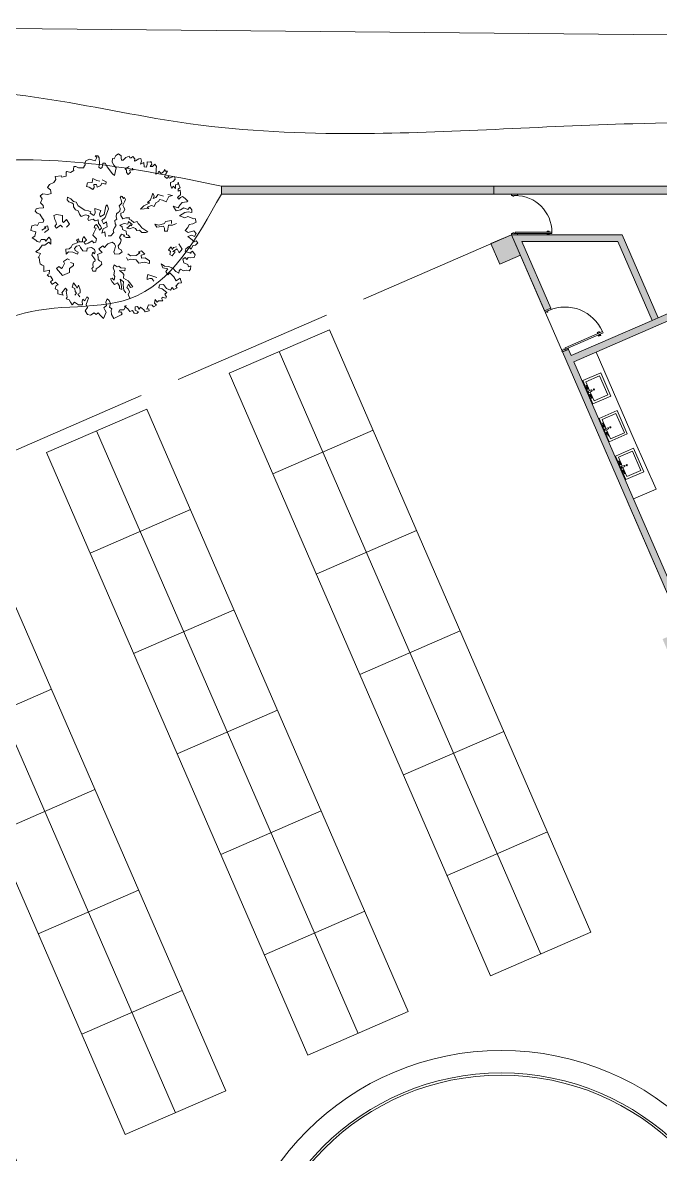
# Model space of a CAD drawing. Header units: metres. Extents: x -48 to 2360, y -1392 to 453.
# Drawn here: x 851.08 to 865.3, y -81.99 to -56.77 of the extents above; entities that cross this region are included whole.
import ezdxf

# ---------------------------------------------------------------- set-up
doc = ezdxf.new("R2010")
doc.units = ezdxf.units.M
doc.linetypes.add('ACAD_ISO02W100', pattern=[15, 12, -3])
doc.layers.get('0').update_dxf_attribs({"color": 200})
for name, color, linetype, lineweight, transparency in [('BAÑOS', 201, 'Continuous', 5, 0.7), ('caminos', 213, 'Continuous', 9, 0.5), ('JARDINERAS', 93, 'Continuous', 5, 0.4), ('PyV', 4, 'Continuous', 5, 0.3)]:
    doc.layers.add(name, color=color, linetype=linetype, lineweight=lineweight, transparency=transparency)
for name, color, linetype, lineweight in [('MURETE', 31, 'Continuous', 13), ('MUROS', 31, 'Continuous', 9), ('PECES', 121, 'Continuous', 9), ('proyecciones nuevas', 170, 'ACAD_ISO02W100', 13), ('trazo', 7, 'Continuous', 18)]:
    doc.layers.add(name, color=color, linetype=linetype, lineweight=lineweight)
doc.layers.add('Vegetación-h', color=7, linetype='Continuous', lineweight=5, true_color=0x5f7f00, transparency=0.5)

# ---------------------------------------------------------------- blocks, each defined once
blk = doc.blocks.new('A$C47781D45')
at = {"layer": 'PyV', "ltscale": 0.05}
for points in [[(0, 0.15), (0, 0), (0, 0), (0.03, 0), (0.03, 0.03), (0.05, 0.03), (0.05, 0.06), (0.03, 0.06), (0.03, 0.15)], [(1, 0.15), (1, 0), (1, 0), (0.97, 0), (0.97, 0.03), (0.95, 0.03), (0.95, 0.06), (0.97, 0.06), (0.97, 0.15)]]:
    blk.add_lwpolyline(points, close=True, dxfattribs=at)
blk = doc.blocks.new('A$C0EB300D3')
at = {"layer": 'PyV', "ltscale": 0.05}
for points in [[(0.017, 0.05), (0, 0.05), (0, 0), (0.017, 0)], [(0.072, 0.05), (0.09, 0.05), (0.09, 0), (0.072, 0)]]:
    blk.add_lwpolyline(points, close=True, dxfattribs=at)
for points in [[(0.03, 0.04), (0.017, 0.04), (0.017, 0.01), (0.03, 0.01)], [(0.06, 0.04), (0.072, 0.04), (0.072, 0.01), (0.06, 0.01)]]:
    blk.add_lwpolyline(points, dxfattribs=at)
blk = doc.blocks.new('A$C2C4F1FC9')
at = {"layer": 'PyV', "ltscale": 0.05}
blk.add_lwpolyline([(0.03, 0), (0.06, 0), (0.06, 0.91), (0.03, 0.91)], close=True, dxfattribs=at)
blk.add_blockref('A$C0EB300D3', (0, 0.79), dxfattribs=at)
blk = doc.blocks.new('A$C0F255765')
at = {"layer": 'PyV', "ltscale": 0.05}
for name, p in [('A$C2C4F1FC9', (0, 0.09)), ('A$C47781D45', (0, 0))]:
    blk.add_blockref(name, p, dxfattribs=at)
blk = doc.blocks.new('A$C20987058')
at = {"layer": 'PyV', "ltscale": 0.05}
blk.add_arc((0.06, 0.09), 0.91, 0.0001, 89.9998, dxfattribs=at)
blk.add_blockref('A$C0F255765', (0, 0), dxfattribs=at)
blk = doc.blocks.new('arb29')
at = {"layer": 'Vegetación-h', "linetype": 'Continuous'}
for points in [[(1.833, -0.001), (1.929, -0.073), (1.976, -0.118), (2.022, -0.099), (2.061, -0.145), (2.008, -0.196), (1.95, -0.203), (1.91, -0.281), (1.857, -0.222), (1.793, -0.275), (1.774, -0.339), (1.91, -0.373), (1.878, -0.373), (1.942, -0.326), (2.001, -0.411), (1.976, -0.47), (1.905, -0.477), (1.846, -0.47), (1.812, -0.517), (1.78, -0.47), (1.727, -0.504), (1.748, -0.587), (1.833, -0.626), (1.852, -0.679), (1.905, -0.653), (1.897, -0.73), (1.865, -0.764), (1.799, -0.751), (1.74, -0.764), (1.676, -0.73), (1.644, -0.764), (1.636, -0.815), (1.565, -0.778), (1.5, -0.706), (1.402, -0.672), (1.317, -0.666), (1.245, -0.613), (1.277, -0.698), (1.389, -0.725), (1.349, -0.778), (1.389, -0.855), (1.434, -0.81), (1.525, -0.9), (1.578, -0.991), (1.663, -0.927), (1.695, -1.031), (1.631, -1.044), (1.565, -1.11), (1.597, -1.148), (1.525, -1.182), (1.487, -1.135), (1.447, -1.201), (1.357, -1.161), (1.291, -1.071), (1.206, -1.076), (1.192, -1.148), (1.264, -1.169), (1.37, -1.246), (1.323, -1.286), (1.362, -1.345), (1.349, -1.377), (1.264, -1.35), (1.259, -1.39), (1.277, -1.435), (1.232, -1.435), (1.179, -1.435), (1.155, -1.462), (1.109, -1.403), (1.096, -1.488), (1.141, -1.533), (1.07, -1.566), (1.043, -1.533), (0.958, -1.526), (0.919, -1.619), (0.966, -1.611), (0.977, -1.658), (0.881, -1.683), (0.854, -1.637), (0.783, -1.579), (0.75, -1.619), (0.716, -1.56), (0.665, -1.566), (0.665, -1.645), (0.737, -1.677), (0.698, -1.717), (0.639, -1.709), (0.599, -1.651), (0.541, -1.67), (0.495, -1.611), (0.424, -1.552), (0.463, -1.539), (0.41, -1.637), (0.32, -1.637), (0.293, -1.69), (0.339, -1.677), (0.371, -1.722), (0.352, -1.749), (0.189, -1.826), (0.131, -1.741), (0.123, -1.651), (0.144, -1.611), (0.091, -1.573), (0.11, -1.494), (0.085, -1.43), (0.038, -1.39), (0.006, -1.462), (0.025, -1.539), (-0.039, -1.592), (-0.013, -1.632), (0.014, -1.69), (-0.047, -1.826), (-0.111, -1.762), (-0.164, -1.704), (-0.209, -1.741), (-0.255, -1.704), (-0.332, -1.755), (-0.398, -1.736), (-0.451, -1.658), (-0.398, -1.586), (-0.43, -1.515), (-0.398, -1.435), (-0.379, -1.377), (-0.417, -1.345), (-0.462, -1.435), (-0.502, -1.396), (-0.523, -1.443), (-0.51, -1.526), (-0.6, -1.526), (-0.691, -1.462), (-0.744, -1.526), (-0.783, -1.467), (-0.808, -1.416), (-0.874, -1.39), (-0.855, -1.35), (-0.867, -1.265), (-0.874, -1.22), (-0.855, -1.201), (-0.893, -1.156), (-0.972, -1.254), (-0.946, -1.312), (-1.063, -1.278), (-1.063, -1.201), (-1.122, -1.169), (-1.103, -1.097), (-1.057, -1.076), (-1.116, -1.018), (-1.18, -1.063), (-1.188, -1.063), (-1.225, -1.012), (-1.174, -0.967), (-1.225, -0.887), (-1.265, -0.895), (-1.297, -0.855), (-1.259, -0.836), (-1.252, -0.751), (-1.377, -0.783), (-1.377, -0.719), (-1.377, -0.653), (-1.414, -0.64), (-1.454, -0.613), (-1.462, -0.581), (-1.48, -0.477), (-1.499, -0.464), (-1.486, -0.451), (-1.448, -0.379), (-1.52, -0.36), (-1.552, -0.334), (-1.48, -0.294), (-1.414, -0.196), (-1.35, -0.196), (-1.265, -0.124), (-1.22, -0.171), (-1.22, -0.065), (-1.265, -0.014), (-1.331, -0.105), (-1.356, -0.065), (-1.435, -0.065), (-1.462, -0.124), (-1.526, -0.112), (-1.552, -0.086), (-1.637, -0.033), (-1.579, 0.007), (-1.552, 0.103), (-1.664, 0.129), (-1.643, 0.233), (-1.558, 0.26), (-1.513, 0.247), (-1.486, 0.305), (-1.39, 0.318), (-1.377, 0.364), (-1.403, 0.403), (-1.462, 0.494), (-1.526, 0.515), (-1.565, 0.56), (-1.545, 0.613), (-1.486, 0.632), (-1.382, 0.638), (-1.39, 0.691), (-1.448, 0.749), (-1.414, 0.84), (-1.454, 0.906), (-1.395, 0.946), (-1.284, 0.933), (-1.212, 0.957), (-1.225, 1.037), (-1.292, 1.088), (-1.252, 1.154), (-1.154, 1.199), (-1.108, 1.271), (-1.122, 1.337), (-0.978, 1.35), (-0.972, 1.324), (-0.874, 1.343), (-0.874, 1.382), (-0.88, 1.433), (-0.861, 1.447), (-0.855, 1.447), (-0.783, 1.422), (-0.704, 1.467), (-0.712, 1.492), (-0.704, 1.558), (-0.664, 1.558), (-0.6, 1.526), (-0.483, 1.532), (-0.483, 1.552), (-0.451, 1.598), (-0.457, 1.63), (-0.438, 1.683), (-0.353, 1.721), (-0.228, 1.688), (-0.196, 1.76), (-0.228, 1.8), (-0.17, 1.8), (-0.143, 1.755), (-0.13, 1.636), (-0.151, 1.545), (-0.111, 1.513), (-0.071, 1.539), (-0.058, 1.63), (-0.007, 1.636), (0.038, 1.552), (0.157, 1.396), (0.203, 1.356), (0.24, 1.532), (0.189, 1.585), (0.15, 1.656), (0.157, 1.734), (0.195, 1.728)], [(0.195, 1.728), (0.227, 1.806), (0.293, 1.838), (0.346, 1.8), (0.346, 1.755), (0.359, 1.702), (0.392, 1.702), (0.45, 1.76), (0.528, 1.787), (0.541, 1.755), (0.573, 1.755), (0.613, 1.779), (0.652, 1.728), (0.645, 1.675), (0.671, 1.683), (0.743, 1.728), (0.788, 1.734), (0.801, 1.675), (0.783, 1.611), (0.854, 1.649), (0.86, 1.552), (0.913, 1.545), (0.926, 1.611), (0.926, 1.662), (0.998, 1.656), (1.017, 1.67), (1.03, 1.611), (0.998, 1.558), (1.049, 1.558), (1.102, 1.611), (1.141, 1.558), (1.128, 1.505), (1.128, 1.454), (1.121, 1.388), (1.168, 1.401), (1.192, 1.454), (1.24, 1.401), (1.298, 1.447), (1.317, 1.492), (1.336, 1.454), (1.381, 1.454), (1.349, 1.396), (1.317, 1.337), (1.376, 1.29), (1.402, 1.343), (1.421, 1.297), (1.48, 1.324), (1.538, 1.337), (1.551, 1.278), (1.506, 1.225), (1.453, 1.199), (1.453, 1.14), (1.48, 1.069), (1.506, 1.122), (1.559, 1.069), (1.559, 1.148), (1.61, 1.167), (1.623, 1.207), (1.644, 1.135), (1.663, 1.088), (1.623, 1.05), (1.617, 1.01), (1.668, 1.029), (1.676, 0.965), (1.676, 0.925), (1.636, 0.899), (1.604, 0.866), (1.636, 0.827), (1.676, 0.866), (1.716, 0.893), (1.78, 0.848), (1.838, 0.789), (1.812, 0.768), (1.708, 0.755), (1.655, 0.696), (1.617, 0.638), (1.506, 0.677), (1.578, 0.574), (1.676, 0.592), (1.748, 0.638), (1.833, 0.6), (1.878, 0.651), (1.923, 0.592), (1.923, 0.534), (1.846, 0.547), (1.767, 0.534), (1.65, 0.456), (1.767, 0.417), (1.833, 0.443), (1.969, 0.39), (2.001, 0.398), (2.022, 0.318), (1.95, 0.281), (1.865, 0.267), (1.838, 0.196), (1.78, 0.129), (1.846, 0.09), (1.969, 0.124), (2.022, 0.065), (1.982, -0.001), (1.918, 0.031), (1.833, -0.001)], [(0.528, 1.559), (0.437, 1.507), (0.469, 1.475), (0.469, 1.422), (0.508, 1.382), (0.561, 1.435), (0.535, 1.475), (0.619, 1.487), (0.6, 1.52)], [(-0.124, 1.233), (-0.195, 1.246), (-0.286, 1.291), (-0.3, 1.2), (-0.404, 1.194), (-0.424, 1.115), (-0.365, 1.096), (-0.281, 1.044), (-0.254, 1.089), (-0.261, 1.161), (-0.202, 1.155), (-0.182, 1.096), (-0.104, 1.135), (-0.078, 1.187), (0.007, 1.167), (0.013, 1.214), (-0.072, 1.259)], [(0.059, 0.013), (0.118, 0.013), (0.189, 0.091), (0.17, 0.137), (0.202, 0.189), (0.235, 0.248), (0.215, 0.28), (0.209, 0.352), (0.254, 0.384), (0.241, 0.436), (0.248, 0.502), (0.287, 0.541), (0.32, 0.554), (0.326, 0.626), (0.306, 0.685), (0.365, 0.744), (0.352, 0.815), (0.326, 0.861), (0.352, 0.894), (0.372, 0.887), (0.404, 0.848), (0.424, 0.867), (0.444, 0.822), (0.424, 0.769), (0.385, 0.697), (0.411, 0.652), (0.431, 0.6), (0.392, 0.535), (0.34, 0.522), (0.34, 0.463), (0.385, 0.391), (0.451, 0.418), (0.535, 0.418), (0.528, 0.384), (0.574, 0.359), (0.633, 0.313), (0.705, 0.332), (0.73, 0.286), (0.769, 0.254), (0.809, 0.189), (0.946, 0.104), (0.9, 0.091), (0.809, 0.091), (0.757, 0.137), (0.698, 0.13), (0.672, 0.175), (0.619, 0.202), (0.535, 0.17), (0.476, 0.182), (0.515, 0.215), (0.555, 0.261), (0.58, 0.234), (0.594, 0.268), (0.515, 0.332), (0.496, 0.274), (0.417, 0.286), (0.32, 0.254), (0.372, 0.215), (0.378, 0.157), (0.463, 0.118), (0.469, 0.046), (0.503, 0.032), (0.548, -0.02), (0.463, -0.02), (0.404, 0.007), (0.424, 0.026), (0.359, 0.052), (0.313, -0.02), (0.352, -0.079), (0.333, -0.144), (0.281, -0.209), (0.3, -0.274), (0.34, -0.294), (0.372, -0.346), (0.313, -0.385), (0.209, -0.392), (0.183, -0.346), (0.202, -0.306), (0.222, -0.215), (0.202, -0.163), (0.15, -0.124), (0.052, -0.163), (0.027, -0.19), (-0.02, -0.249), (-0.059, -0.209), (-0.15, -0.274), (-0.118, -0.313), (-0.072, -0.359), (-0.176, -0.399), (-0.163, -0.451), (-0.163, -0.515), (-0.137, -0.542), (-0.098, -0.555), (-0.078, -0.62), (-0.143, -0.678), (-0.209, -0.724), (-0.215, -0.771), (-0.286, -0.771), (-0.306, -0.718), (-0.274, -0.685), (-0.281, -0.62), (-0.267, -0.567), (-0.241, -0.562), (-0.229, -0.522), (-0.261, -0.476), (-0.306, -0.418), (-0.286, -0.353), (-0.248, -0.385), (-0.229, -0.346), (-0.248, -0.288), (-0.313, -0.249), (-0.411, -0.261), (-0.417, -0.326), (-0.502, -0.32), (-0.554, -0.249), (-0.58, -0.202), (-0.646, -0.215), (-0.691, -0.268), (-0.678, -0.313), (-0.606, -0.353), (-0.626, -0.392), (-0.73, -0.353), (-0.828, -0.34), (-0.88, -0.392), (-0.887, -0.281), (-0.808, -0.274), (-0.763, -0.242), (-0.737, -0.177), (-0.606, -0.138), (-0.646, -0.079), (-0.599, -0.052), (-0.587, -0.118), (-0.515, -0.118), (-0.515, -0.052), (-0.483, 0), (-0.424, -0.085), (-0.483, -0.124), (-0.443, -0.17), (-0.385, -0.15), (-0.3, -0.098), (-0.261, -0.144), (-0.215, -0.124), (-0.209, -0.085), (-0.202, -0.052), (-0.286, 0.026), (-0.261, 0.078), (-0.209, 0.182), (-0.254, 0.195), (-0.241, 0.241), (-0.202, 0.268), (-0.156, 0.202), (-0.13, 0.143), (-0.091, 0.182), (-0.111, 0.234), (-0.156, 0.286), (-0.163, 0.372), (-0.229, 0.345), (-0.274, 0.384), (-0.378, 0.352), (-0.397, 0.391), (-0.365, 0.443), (-0.385, 0.47), (-0.443, 0.483), (-0.542, 0.443), (-0.58, 0.495), (-0.613, 0.567), (-0.672, 0.593), (-0.717, 0.658), (-0.717, 0.717), (-0.75, 0.75), (-0.815, 0.769), (-0.855, 0.815), (-0.848, 0.874), (-0.776, 0.835), (-0.717, 0.776), (-0.652, 0.763), (-0.613, 0.685), (-0.463, 0.587), (-0.378, 0.574), (-0.326, 0.547), (-0.339, 0.522), (-0.261, 0.47), (-0.229, 0.515), (-0.241, 0.626), (-0.104, 0.581), (-0.13, 0.495), (-0.118, 0.436), (-0.026, 0.489), (0.007, 0.672), (0.039, 0.704), (0.065, 0.613), (-0.007, 0.424), (-0.084, 0.352), (-0.046, 0.28), (0.02, 0.326), (0.039, 0.215), (-0.052, 0.17), (-0.084, 0.071), (-0.013, 0.104), (-0.007, 0.039), (0, 0)], [(1.291, 0.901), (1.174, 0.933), (1.122, 0.867), (1.063, 0.848), (1.089, 0.894), (1.057, 0.965), (1.037, 0.919), (1.004, 0.815), (0.939, 0.756), (0.985, 0.75), (0.855, 0.685), (0.782, 0.606), (0.861, 0.613), (0.966, 0.62), (0.932, 0.652), (1.024, 0.692), (1.082, 0.665), (1.122, 0.75), (1.187, 0.783), (1.206, 0.822), (1.272, 0.808), (1.35, 0.769), (1.376, 0.815), (1.415, 0.887), (1.494, 0.913), (1.39, 0.933)], [(-0.87, 0.204), (-0.804, 0.27), (-0.87, 0.379), (-0.935, 0.314), (-0.956, 0.336), (-0.956, 0.467), (-1.089, 0.488), (-1.154, 0.467), (-1.132, 0.379), (-1.11, 0.336), (-1.089, 0.27), (-1.132, 0.226), (-1.089, 0.183), (-1.001, 0.248), (-0.956, 0.204)], [(1.472, 0.291), (1.472, 0.357), (1.341, 0.336), (1.319, 0.291), (1.188, 0.248), (1.1, 0.27), (1.144, 0.204), (1.297, 0.226), (1.319, 0.183), (1.319, 0.117), (1.384, 0.117), (1.407, 0.248), (1.494, 0.248), (1.582, 0.291)], [(-1.422, 0.137), (-1.331, 0.189), (-1.363, 0.215), (-1.291, 0.234), (-1.272, 0.157), (-1.363, 0.091)], [(1.585, -0.229), (1.513, -0.249), (1.487, -0.288), (1.461, -0.235), (1.408, -0.301), (1.447, -0.333), (1.435, -0.399), (1.487, -0.431), (1.553, -0.346), (1.501, -0.333), (1.598, -0.274), (1.644, -0.365), (1.709, -0.281), (1.637, -0.163)], [(-0.804, -0.519), (-0.848, -0.496), (-0.935, -0.562), (-0.913, -0.605), (-0.956, -0.693), (-0.979, -0.715), (-1.044, -0.671), (-1.089, -0.715), (-0.956, -0.869), (-0.804, -0.803), (-0.804, -0.715), (-0.717, -0.65), (-0.717, -0.605), (-0.782, -0.584)], [(0.496, -0.385), (0.555, -0.431), (0.685, -0.424), (0.764, -0.365), (0.737, -0.34), (0.802, -0.32), (0.874, -0.392), (0.796, -0.418), (0.802, -0.483), (0.887, -0.476), (0.978, -0.542), (0.978, -0.601), (0.868, -0.574), (0.744, -0.594), (0.685, -0.522), (0.567, -0.503), (0.496, -0.529), (0.469, -0.47)], [(0.548, -1.384), (0.508, -1.298), (0.535, -1.234), (0.503, -1.168), (0.476, -1.136), (0.515, -1.064), (0.555, -1.136), (0.607, -1.123), (0.567, -1.064), (0.503, -0.992), (0.398, -0.927), (0.411, -0.848), (0.378, -0.809), (0.313, -0.757), (0.431, -0.764), (0.437, -0.705), (0.34, -0.698), (0.3, -0.66), (0.261, -0.678), (0.195, -0.633), (0.17, -0.698), (0.202, -0.776), (0.189, -0.855), (0.209, -0.894), (0.195, -0.973), (0.15, -0.927), (0.111, -0.946), (0.15, -1.012), (0.202, -1.07), (0.267, -1.037), (0.313, -1.109), (0.313, -1.161), (0.365, -1.181), (0.352, -1.064), (0.326, -0.953), (0.398, -1.012), (0.392, -1.089), (0.411, -1.2), (0.456, -1.259)], [(1.144, -0.912), (1.078, -0.89), (0.947, -0.846), (0.926, -0.912), (0.926, -0.956), (0.991, -0.934), (1.034, -0.934), (1.078, -1)], [(-0.685, -1.311), (-0.646, -1.266), (-0.678, -1.227), (-0.685, -1.161), (-0.744, -1.129), (-0.717, -1.037), (-0.665, -1.103), (-0.633, -1.155), (-0.599, -1.089), (-0.567, -1.188), (-0.567, -1.259), (-0.619, -1.286), (-0.574, -1.345)]]:
    blk.add_lwpolyline(points, dxfattribs=at)

msp = doc.modelspace()

# ---------------------------------------------------------------- hatches: boundary and pattern name
at = {"layer": 'MUROS', "ltscale": 7, "transparency": 33554687}
h = msp.add_hatch(color=256, dxfattribs=at)
h.dxf.hatch_style = 1
h.paths.add_polyline_path([(899.617, -81.487), (893.817, -81.487), (893.817, -81.637), (899.467, -81.637), (899.467, -81.987), (899.617, -81.987)])
h.paths.add_polyline_path([(892.667, -81.637), (892.817, -81.637), (892.817, -81.487), (888.667, -81.487), (888.667, -84.987), (888.817, -84.987), (888.817, -81.637), (892.517, -81.637), (892.517, -84.987), (892.667, -84.987)])
h.paths.add_polyline_path([(893.967, -86.137), (892.667, -86.137), (892.667, -85.987), (892.517, -85.987), (892.517, -86.137), (888.817, -86.137), (888.817, -85.987), (888.667, -85.987), (888.667, -86.287), (893.967, -86.287)])
h.paths.add_polyline_path([(893.967, -89.787), (888.817, -89.787), (888.817, -89.187), (888.667, -89.187), (888.667, -89.937), (893.967, -89.937)])
h.paths.add_polyline_path([(899.617, -89.037), (899.467, -89.037), (899.467, -89.787), (895.967, -89.787), (895.967, -89.937), (899.617, -89.937)])
h.paths.add_polyline_path([(899.617, -86.537), (899.467, -86.537), (899.467, -87.037), (899.617, -87.037)])
h.paths.add_polyline_path([(899.617, -92.677), (894.967, -92.677), (894.967, -92.827), (899.467, -92.827), (899.617, -92.825)])
h.paths.add_polyline_path([(893.967, -92.677), (888.667, -92.677), (888.667, -93.537), (888.817, -93.537), (888.817, -92.827), (893.967, -92.827)])
h.paths.add_polyline_path([(893.967, -94.687), (888.817, -94.687), (888.817, -94.537), (888.667, -94.537), (888.667, -94.837), (893.967, -94.837)])
h.paths.add_polyline_path([(893.967, -98.337), (888.817, -98.337), (888.817, -97.737), (888.667, -97.737), (888.667, -98.487), (893.967, -98.487)])
h.paths.add_polyline_path([(899.617, -97.587), (899.467, -97.587), (899.467, -98.337), (895.967, -98.337), (895.967, -98.487), (899.617, -98.487)])
h.paths.add_polyline_path([(899.617, -96.437), (899.467, -96.437), (899.467, -96.587), (899.617, -96.587)])
h.paths.add_polyline_path([(913.451, -65.595), (907.951, -65.595), (907.951, -65.745), (913.451, -65.745)])
h.paths.add_polyline_path([(934.117, -60.412), (923.117, -60.412), (923.117, -60.595), (933.931, -60.595), (934.117, -60.594)])
h.paths.add_polyline_path([(922.617, -60.412), (921.117, -60.412), (921.117, -60.595), (922.617, -60.595)])
h.paths.add_polyline_path([(937.117, -60.412), (934.617, -60.412), (934.617, -60.595), (937.117, -60.595)])
h.paths.add_polyline_path([(950.513, -65.856), (950.363, -65.856), (950.363, -73.949), (950.513, -73.949)])
h.paths.add_polyline_path([(955.823, -73.959), (955.675, -73.985), (958.032, -87.604, -0.006774), (958.175, -87.55)])
h.paths.add_polyline_path([(861.592, -60.412), (855.513, -60.412), (855.513, -60.595), (861.592, -60.595)])
h.paths.add_polyline_path([(868.991, -67.25), (868.959, -67.177), (867.537, -67.794), (867.569, -67.867)])
h.paths.add_polyline_path([(868.561, -66.259), (868.529, -66.186), (867.107, -66.803), (867.139, -66.876)])
h.paths.add_polyline_path([(868.131, -65.269), (868.099, -65.195), (866.677, -65.812), (866.709, -65.886)])
h.paths.add_polyline_path([(867.701, -64.278), (867.669, -64.205), (866.247, -64.822), (866.279, -64.895)])
h.paths.add_polyline_path([(870.241, -64.353), (870.209, -64.279), (868.787, -64.896), (868.819, -64.97)])
h.paths.add_polyline_path([(869.811, -63.362), (869.779, -63.289), (868.357, -63.906), (868.389, -63.979)])
h = msp.add_hatch(color=256, dxfattribs=at)
h.dxf.hatch_style = 1
h.paths.add_polyline_path([(887.313, -60.549), (887.253, -60.412), (874.009, -66.161), (874.069, -66.299)])
h.paths.add_polyline_path([(872.876, -66.817), (872.817, -66.679), (870.077, -67.868), (869.389, -68.167), (868.105, -68.725), (868.165, -68.862), (869.724, -68.185), (870.003, -68.827), (870.141, -68.768), (869.862, -68.126)], flags=17)
h.paths.add_polyline_path([(870.521, -70.02), (870.72, -70.478), (870.857, -70.419), (870.539, -69.685), (870.401, -69.745), (870.461, -69.882), (866.529, -71.589), (866.392, -71.649), (866.65, -72.245), (866.788, -72.186), (866.589, -71.727)])
h.paths.add_polyline_path([(864.451, -61.496), (861.984, -61.496), (862.72, -63.193), (862.858, -63.133), (862.212, -61.646), (864.352, -61.646), (865.116, -63.407), (865.254, -63.347)], flags=17)
h.paths.add_polyline_path([(871.513, -60.412), (861.592, -60.412), (861.592, -60.595), (871.429, -60.595), (871.455, -60.655), (865.254, -63.347), (865.116, -63.407), (863.316, -64.188), (863.256, -64.051), (863.119, -64.11), (866.392, -71.649), (866.529, -71.589), (863.376, -64.326), (867.032, -62.738), (867.72, -62.44), (871.515, -60.792), (873.872, -66.221), (873.734, -66.281), (873.794, -66.419), (873.931, -66.359), (874.728, -68.193), (874.865, -68.134), (874.069, -66.299), (874.009, -66.161)])
h.paths.add_polyline_path([(867.17, -62.679), (867.032, -62.738), (869.389, -68.167), (869.527, -68.107)], flags=17)
h.paths.add_polyline_path([(867.72, -62.44), (867.583, -62.499), (869.94, -67.928), (870.077, -67.868)], flags=17)
h = msp.add_hatch(color=256, dxfattribs=at)
h.dxf.hatch_style = 1
h.paths.add_polyline_path([(877.948, -75.235), (877.811, -75.294), (877.89, -75.478), (878.028, -75.418)])
h.paths.add_polyline_path([(877.811, -75.294), (877.765, -75.314), (877.844, -75.498), (877.89, -75.478)])
h.paths.add_polyline_path([(869.718, -78.808), (869.534, -78.888), (869.614, -79.071), (869.797, -78.991)])
h.paths.add_polyline_path([(869.614, -79.071), (869.155, -79.27), (869.354, -79.729), (869.813, -79.53)])
h.paths.add_polyline_path([(865.81, -70.309), (865.351, -70.508), (865.55, -70.967), (866.009, -70.768)])
h.paths.add_polyline_path([(861.984, -61.496), (861.525, -61.695), (861.724, -62.154), (862.183, -61.955)])
h.paths.add_polyline_path([(845.614, -68.603), (845.156, -68.802), (845.355, -69.261), (845.813, -69.062)])
h.paths.add_polyline_path([(849.44, -77.416), (848.982, -77.615), (849.181, -78.074), (849.64, -77.875)])
h.paths.add_polyline_path([(853.244, -86.178), (852.786, -86.377), (852.985, -86.836), (853.443, -86.636)])
h.paths.add_polyline_path([(874.75, -90.901), (874.291, -91.1), (874.49, -91.559), (874.949, -91.359)])
h.paths.add_polyline_path([(858.38, -98.008), (857.922, -98.207), (858.121, -98.665), (858.579, -98.466)])

# ---------------------------------------------------------------- linework, layer by layer
at = {"layer": 'BAÑOS', "transparency": 33554508}
for points in [[(864.703, -67.384), (865.207, -67.165), (864.718, -66.069), (863.869, -64.112)], [(863.737, -65.003), (863.824, -65.202), (864.133, -65.068), (863.947, -64.639), (863.638, -64.773), (863.723, -64.97)], [(863.681, -64.937), (863.665, -64.944), (863.648, -64.905), (863.664, -64.898)], [(863.678, -64.93), (863.669, -64.934), (863.658, -64.909), (863.667, -64.905)], [(863.672, -64.894), (863.685, -64.889), (863.702, -64.928), (863.689, -64.934)], [(863.675, -64.901), (863.682, -64.898), (863.693, -64.924), (863.686, -64.927)], [(863.699, -65.02), (863.735, -65.004), (863.779, -64.978)], [(863.735, -65.061), (863.719, -65.068), (863.736, -65.108), (863.752, -65.101)], [(863.738, -65.068), (863.729, -65.072), (863.74, -65.098), (863.749, -65.094)], [(863.76, -65.097), (863.773, -65.091), (863.756, -65.052), (863.743, -65.058)], [(863.757, -65.09), (863.764, -65.087), (863.753, -65.062), (863.746, -65.065)], [(864.103, -65.845), (864.19, -66.044), (864.499, -65.91), (864.312, -65.481), (864.003, -65.615), (864.089, -65.812)], [(864.047, -65.779), (864.03, -65.786), (864.013, -65.747), (864.03, -65.74)], [(864.044, -65.772), (864.034, -65.776), (864.023, -65.751), (864.033, -65.747)], [(864.038, -65.736), (864.05, -65.731), (864.068, -65.77), (864.055, -65.776)], [(864.041, -65.743), (864.048, -65.74), (864.059, -65.766), (864.052, -65.769)], [(864.065, -65.862), (864.101, -65.846), (864.144, -65.82)], [(864.101, -65.903), (864.084, -65.91), (864.101, -65.95), (864.118, -65.943)], [(864.104, -65.91), (864.094, -65.914), (864.105, -65.94), (864.115, -65.936)], [(864.126, -65.939), (864.139, -65.933), (864.121, -65.894), (864.109, -65.9)], [(864.123, -65.932), (864.13, -65.929), (864.119, -65.904), (864.112, -65.907)], [(864.468, -66.687), (864.555, -66.886), (864.864, -66.752), (864.678, -66.323), (864.369, -66.457), (864.454, -66.654)], [(864.412, -66.621), (864.396, -66.628), (864.379, -66.589), (864.395, -66.582)], [(864.403, -66.578), (864.416, -66.573), (864.433, -66.612), (864.42, -66.618)], [(864.406, -66.585), (864.413, -66.582), (864.424, -66.608), (864.417, -66.611)], [(864.409, -66.614), (864.4, -66.618), (864.389, -66.593), (864.398, -66.589)], [(864.43, -66.704), (864.466, -66.688), (864.51, -66.662)], [(864.466, -66.745), (864.45, -66.752), (864.467, -66.792), (864.483, -66.785)], [(864.469, -66.752), (864.46, -66.756), (864.471, -66.782), (864.48, -66.778)], [(864.491, -66.781), (864.504, -66.775), (864.487, -66.736), (864.474, -66.742)], [(864.488, -66.774), (864.495, -66.771), (864.484, -66.746), (864.477, -66.749)]]:
    msp.add_lwpolyline(points, dxfattribs=at)
for points in [[(863.798, -65.268), (864.199, -65.094), (863.973, -64.573), (863.572, -64.747)], [(863.647, -64.858), (863.655, -64.855), (863.691, -64.937), (863.683, -64.941)], [(863.701, -65.011), (863.711, -65.006), (863.703, -64.987), (863.693, -64.992)], [(863.769, -65.14), (863.777, -65.136), (863.742, -65.054), (863.733, -65.058)], [(864.164, -66.11), (864.564, -65.936), (864.338, -65.415), (863.938, -65.589)], [(864.012, -65.7), (864.021, -65.697), (864.056, -65.779), (864.048, -65.783)], [(864.066, -65.853), (864.077, -65.848), (864.069, -65.829), (864.058, -65.834)], [(864.135, -65.982), (864.143, -65.978), (864.107, -65.896), (864.099, -65.9)], [(864.529, -66.952), (864.93, -66.778), (864.704, -66.257), (864.303, -66.431)], [(864.378, -66.542), (864.386, -66.539), (864.422, -66.621), (864.414, -66.625)], [(864.432, -66.695), (864.442, -66.69), (864.434, -66.671), (864.424, -66.676)], [(864.5, -66.824), (864.508, -66.82), (864.473, -66.738), (864.465, -66.742)]]:
    msp.add_lwpolyline(points, close=True, dxfattribs=at)
for points in [[(863.683, -64.986), (863.719, -64.971), (863.768, -64.956, -0.471925), (863.779, -64.978)], [(864.049, -65.828), (864.085, -65.813), (864.134, -65.798, -0.471925), (864.144, -65.82)], [(864.414, -66.67), (864.45, -66.655), (864.499, -66.64, -0.471925), (864.51, -66.662)]]:
    msp.add_lwpolyline(points, format="xyb", dxfattribs=at)
for centre in [(863.821, -64.947), (864.186, -65.789), (864.552, -66.631)]:
    msp.add_circle(centre, 0.0126, dxfattribs=at)
for centre in [(863.724, -64.987), (864.089, -65.829), (864.455, -66.671)]:
    msp.add_arc(centre, 0.0405, 178.5196, 232.3666, dxfattribs=at)
at = {"layer": 'caminos', "ltscale": 7, "transparency": 33554559}
msp.add_spline([(858.218, -98.889), (863.362, -94.628), (867.945, -90.215), (870.721, -85.507), (872.202, -82.504), (874.601, -79.042)], degree=3, dxfattribs=at)
at = {"layer": 'JARDINERAS', "transparency": 33554585}
for p, q in [((857.925, -63.613), (863.755, -77.042)), ((856.806, -64.099), (862.636, -77.528)), ((853.852, -65.381), (859.682, -78.81)), ((852.733, -65.867), (858.563, -79.296)), ((858.897, -65.851), (856.658, -66.823)), ((854.824, -67.619), (852.586, -68.591)), ((859.868, -68.089), (857.63, -69.061)), ((850.751, -69.388), (855.61, -80.578)), ((855.796, -69.858), (853.557, -70.829)), ((849.632, -69.873), (854.491, -81.064)), ((860.84, -70.328), (858.602, -71.299)), ((851.723, -71.626), (849.485, -72.597)), ((856.767, -72.096), (854.529, -73.067)), ((861.812, -72.566), (859.574, -73.537)), ((852.695, -73.864), (850.456, -74.836)), ((857.739, -74.334), (855.501, -75.306)), ((862.783, -74.804), (860.545, -75.776)), ((853.666, -76.102), (851.428, -77.074)), ((858.711, -76.572), (856.473, -77.544)), ((854.638, -78.34), (852.4, -79.312))]:
    msp.add_line(p, q, dxfattribs=at)
for points in [[(855.687, -64.585), (857.925, -63.613)], [(863.755, -77.042), (861.517, -78.014), (855.687, -64.585)], [(851.614, -66.353), (853.852, -65.381)], [(859.682, -78.81), (857.444, -79.782), (851.614, -66.353)], [(855.61, -80.578), (853.372, -81.55), (848.513, -70.359)]]:
    msp.add_lwpolyline(points, dxfattribs=at)
at = {"layer": 'JARDINERAS', "ltscale": 7, "transparency": 33554687}
msp.add_circle((861.758, -85.808), 6.132, dxfattribs=at)
at = {"layer": 'JARDINERAS', "transparency": 33554585}
for points in [[(840.609, -58.329), (844.874, -58.994), (848.649, -58.329), (854.827, -59.024), (858.544, -59.241), (864.689, -59.022), (880.806, -59.51), (890.034, -59.51), (899.617, -60.412)], [(844.318, -66.874), (848.645, -65.755), (850.814, -63.351), (853.478, -62.919), (855.513, -60.595)]]:
    msp.add_spline(points, degree=3, dxfattribs=at)
at = {"layer": 'JARDINERAS', "ltscale": 7, "transparency": 33554585}
msp.add_spline([(841.401, -60.155), (844.992, -60.676), (849.646, -59.914), (852.619, -59.914), (855.513, -60.412)], degree=3, dxfattribs=at)
at = {"layer": 'MURETE', "ltscale": 7, "transparency": 33554687}
for points in [[(855.513, -60.412), (855.513, -60.595)], [(855.513, -60.412), (861.592, -60.412)], [(861.592, -60.595), (855.513, -60.595)]]:
    msp.add_lwpolyline(points, dxfattribs=at)
at = {"layer": 'MUROS', "transparency": 33554687}
for p, q in [((871.513, -60.412), (861.592, -60.412)), ((871.429, -60.595), (861.592, -60.595)), ((863.119, -64.11), (866.65, -72.245))]:
    msp.add_line(p, q, dxfattribs=at)
at = {"layer": 'MUROS', "ltscale": 7, "transparency": 33554687}
for points in [[(861.592, -60.595), (861.592, -60.412)], [(862.72, -63.193), (862.858, -63.133)], [(865.116, -63.407), (865.254, -63.347)], [(863.119, -64.11), (863.256, -64.051)]]:
    msp.add_lwpolyline(points, dxfattribs=at)
at = {"layer": 'MUROS', "transparency": 33554687}
for points in [[(865.254, -63.347), (871.455, -60.655)], [(861.984, -61.496), (861.525, -61.695), (861.724, -62.154), (862.183, -61.955)], [(862.72, -63.193), (861.984, -61.496), (864.451, -61.496), (865.254, -63.347)], [(862.858, -63.133), (862.212, -61.646), (864.352, -61.646), (865.116, -63.407)], [(863.376, -64.326), (867.032, -62.738)], [(863.316, -64.188), (865.116, -63.407)], [(863.316, -64.188), (863.256, -64.051)], [(863.376, -64.326), (866.529, -71.589)]]:
    msp.add_lwpolyline(points, dxfattribs=at)
at = {"layer": 'PECES', "ltscale": 7, "transparency": 33554687}
for radius in [5.632, 5.582]:
    msp.add_circle((861.758, -85.808), radius, dxfattribs=at)
at = {"layer": 'proyecciones nuevas', "ltscale": 0.3, "transparency": 33554559}
msp.add_lwpolyline([(861.984, -61.496), (845.156, -68.802), (858.121, -98.665), (858.579, -98.466), (874.949, -91.359), (869.614, -79.071), (866.009, -70.768), (863.119, -64.11)], close=True, dxfattribs=at)
at = {"layer": 'trazo', "transparency": 33554559}
msp.add_lwpolyline([(962.157, -100.216), (962.015, -98.687), (954.251, -56.975), (894.926, -57.324), (836.783, -56.77), (804.07, -57.198), (786.514, -58.008), (756.702, -57.537), (734.639, -58.154), (691.667, -58.68), (667.34, -59.668)], dxfattribs=at)

# ---------------------------------------------------------------- block references
at = {"transparency": 33554687}
msp.add_blockref('arb29', (852.93, -61.535), dxfattribs=at)
at = {"layer": 'PyV', "ltscale": 0.05, "transparency": 33554687, "xscale": -0.8999999999999986, "yscale": 0.8999999999999986, "zscale": 0.8999999999999986, "rotation": 270}
msp.add_blockref('A$C20987058', (861.984, -61.496), dxfattribs=at)
at = {"layer": 'PyV', "ltscale": 0.05, "transparency": 33554687, "xscale": -1, "rotation": 293.4682208312335}
msp.add_blockref('A$C20987058', (863.119, -64.11), dxfattribs=at)

doc.saveas('drawing.dxf')
